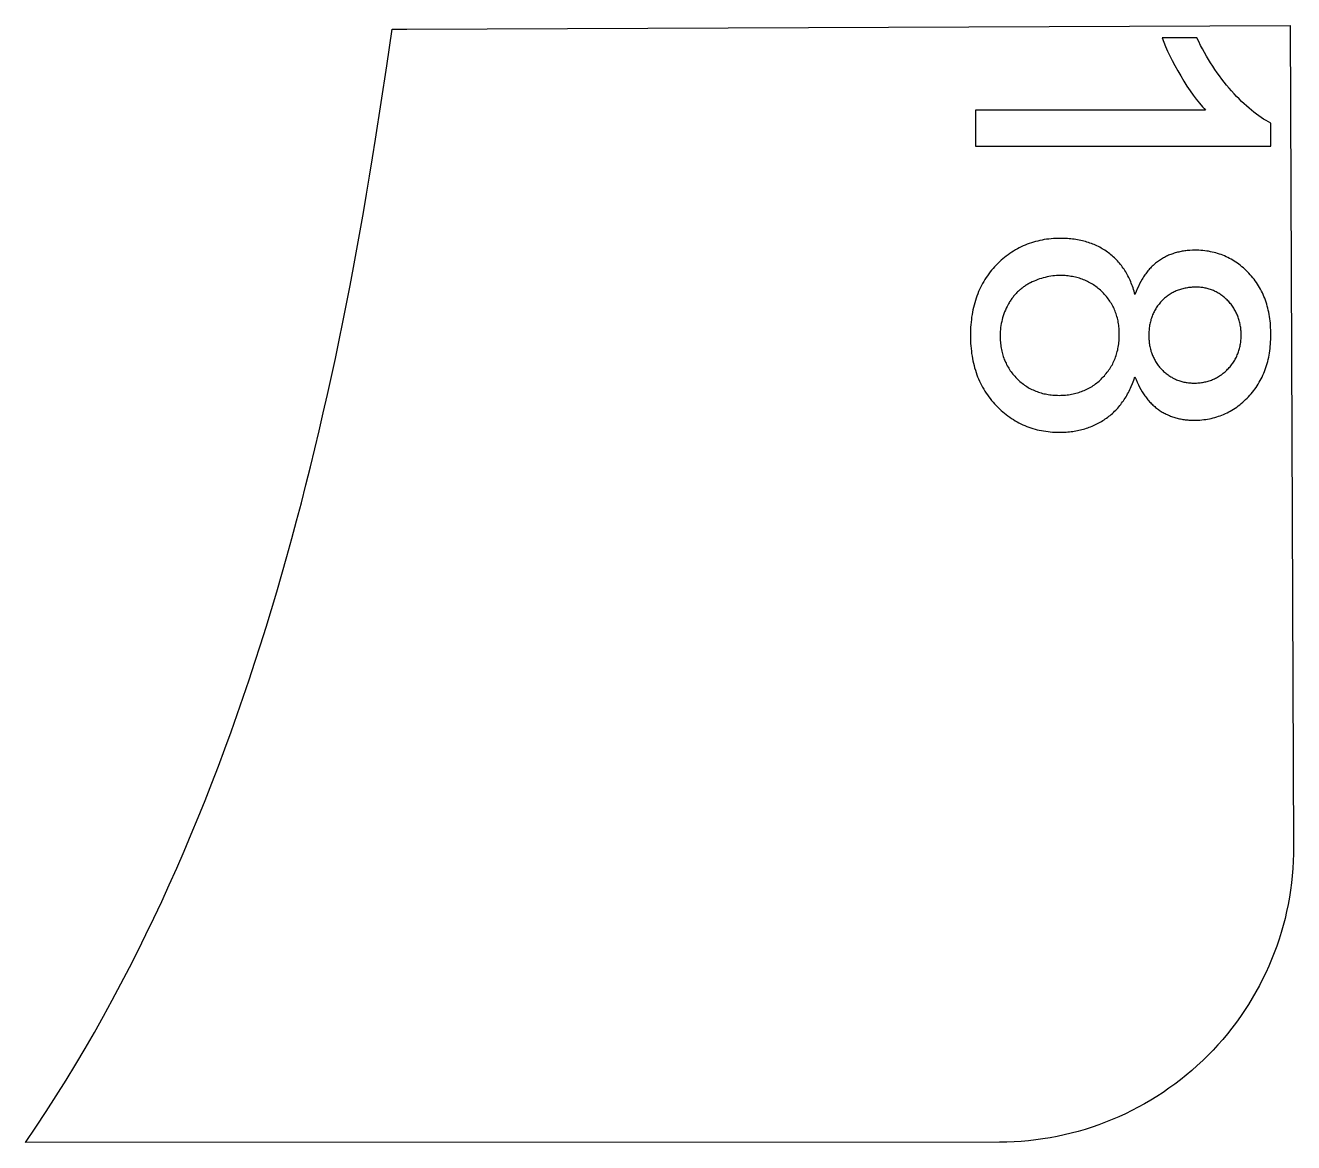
# Model space of a CAD drawing. Extents: x -16189 to 5251, y 3521 to 4024.
# Drawn here: x -1812.7 to -1597.3, y 3834 to 4023.8 of the extents above; entities that cross this region are included whole.
import ezdxf

# ---------------------------------------------------------------- set-up
doc = ezdxf.new("R2010")
doc.units = 0
doc.layers.add('LAYER_03', color=7, linetype='CONTINUOUS')

msp = doc.modelspace()

# ---------------------------------------------------------------- linework, layer by layer
at = {"layer": 'LAYER_03'}
for p, q in [((-1640.49, 3980.69), (-1640.8, 3980.58)), ((-1640.17, 3980.79), (-1640.49, 3980.69)), ((-1639.86, 3980.89), (-1640.17, 3980.79)), ((-1639.54, 3980.97), (-1639.86, 3980.89)), ((-1639.22, 3981.04), (-1639.54, 3980.97)), ((-1638.9, 3981.11), (-1639.22, 3981.04)), ((-1638.58, 3981.16), (-1638.9, 3981.11)), ((-1638.26, 3981.2), (-1638.58, 3981.16)), ((-1637.94, 3981.24), (-1638.26, 3981.2)), ((-1637.61, 3981.26), (-1637.94, 3981.24)), ((-1637.28, 3981.28), (-1637.61, 3981.26)), ((-1636.96, 3981.28), (-1637.28, 3981.28)), ((-1636.69, 3981.28), (-1636.96, 3981.28)), ((-1636.43, 3981.27), (-1636.69, 3981.28)), ((-1636.16, 3981.26), (-1636.43, 3981.27)), ((-1635.91, 3981.24), (-1636.16, 3981.26)), ((-1635.65, 3981.21), (-1635.91, 3981.24)), ((-1635.4, 3981.18), (-1635.65, 3981.21)), ((-1635.15, 3981.14), (-1635.4, 3981.18)), ((-1634.9, 3981.1), (-1635.15, 3981.14)), ((-1634.65, 3981.06), (-1634.9, 3981.1)), ((-1634.41, 3981), (-1634.65, 3981.06)), ((-1634.17, 3980.94), (-1634.41, 3981)), ((-1633.94, 3980.88), (-1634.17, 3980.94)), ((-1633.7, 3980.81), (-1633.94, 3980.88)), ((-1633.47, 3980.74), (-1633.7, 3980.81)), ((-1633.25, 3980.66), (-1633.47, 3980.74)), ((-1633.02, 3980.57), (-1633.25, 3980.66)), ((-1644.21, 3978.49), (-1644.33, 3978.37)), ((-1644.09, 3978.6), (-1644.21, 3978.49)), ((-1643.97, 3978.72), (-1644.09, 3978.6)), ((-1643.85, 3978.83), (-1643.97, 3978.72)), ((-1643.72, 3978.93), (-1643.85, 3978.83)), ((-1643.59, 3979.04), (-1643.72, 3978.93)), ((-1643.46, 3979.14), (-1643.59, 3979.04)), ((-1643.33, 3979.24), (-1643.46, 3979.14)), ((-1643.19, 3979.34), (-1643.33, 3979.24)), ((-1643.06, 3979.43), (-1643.19, 3979.34)), ((-1642.92, 3979.53), (-1643.06, 3979.43)), ((-1642.78, 3979.62), (-1642.92, 3979.53)), ((-1642.63, 3979.71), (-1642.78, 3979.62)), ((-1642.49, 3979.79), (-1642.63, 3979.71)), ((-1642.34, 3979.88), (-1642.49, 3979.79)), ((-1642.19, 3979.96), (-1642.34, 3979.88)), ((-1642.04, 3980.04), (-1642.19, 3979.96)), ((-1641.73, 3980.19), (-1642.04, 3980.04)), ((-1641.42, 3980.33), (-1641.73, 3980.19)), ((-1641.11, 3980.46), (-1641.42, 3980.33)), ((-1640.8, 3980.58), (-1641.11, 3980.46)), ((-1632.8, 3980.48), (-1633.02, 3980.57)), ((-1632.58, 3980.38), (-1632.8, 3980.48)), ((-1632.36, 3980.28), (-1632.58, 3980.38)), ((-1632.15, 3980.17), (-1632.36, 3980.28)), ((-1631.94, 3980.06), (-1632.15, 3980.17)), ((-1631.73, 3979.94), (-1631.94, 3980.06)), ((-1631.52, 3979.81), (-1631.73, 3979.94)), ((-1631.32, 3979.68), (-1631.52, 3979.81)), ((-1631.12, 3979.54), (-1631.32, 3979.68)), ((-1630.92, 3979.4), (-1631.12, 3979.54)), ((-1630.73, 3979.25), (-1630.92, 3979.4)), ((-1630.54, 3979.1), (-1630.73, 3979.25)), ((-1630.35, 3978.94), (-1630.54, 3979.1)), ((-1630.16, 3978.78), (-1630.35, 3978.94)), ((-1629.98, 3978.61), (-1630.16, 3978.78)), ((-1629.8, 3978.43), (-1629.98, 3978.61)), ((-1617.64, 3978.5), (-1617.81, 3978.41)), ((-1617.46, 3978.58), (-1617.64, 3978.5)), ((-1617.28, 3978.66), (-1617.46, 3978.58)), ((-1617.1, 3978.73), (-1617.28, 3978.66)), ((-1616.92, 3978.8), (-1617.1, 3978.73)), ((-1616.74, 3978.87), (-1616.92, 3978.8)), ((-1616.55, 3978.93), (-1616.74, 3978.87)), ((-1616.36, 3978.98), (-1616.55, 3978.93)), ((-1616.17, 3979.03), (-1616.36, 3978.98)), ((-1615.97, 3979.08), (-1616.17, 3979.03)), ((-1615.77, 3979.12), (-1615.97, 3979.08)), ((-1615.57, 3979.16), (-1615.77, 3979.12)), ((-1615.37, 3979.19), (-1615.57, 3979.16)), ((-1615.17, 3979.22), (-1615.37, 3979.19)), ((-1614.96, 3979.25), (-1615.17, 3979.22)), ((-1614.75, 3979.27), (-1614.96, 3979.25)), ((-1614.54, 3979.28), (-1614.75, 3979.27)), ((-1614.32, 3979.3), (-1614.54, 3979.28)), ((-1614.1, 3979.3), (-1614.32, 3979.3)), ((-1613.88, 3979.3), (-1614.1, 3979.3)), ((-1613.69, 3979.3), (-1613.88, 3979.3)), ((-1613.49, 3979.29), (-1613.69, 3979.3)), ((-1613.3, 3979.28), (-1613.49, 3979.29)), ((-1613.11, 3979.27), (-1613.3, 3979.28)), ((-1612.92, 3979.25), (-1613.11, 3979.27)), ((-1612.74, 3979.22), (-1612.92, 3979.25)), ((-1612.55, 3979.19), (-1612.74, 3979.22)), ((-1612.37, 3979.16), (-1612.55, 3979.19)), ((-1612.19, 3979.12), (-1612.37, 3979.16)), ((-1612.01, 3979.08), (-1612.19, 3979.12)), ((-1611.83, 3979.03), (-1612.01, 3979.08)), ((-1611.66, 3978.98), (-1611.83, 3979.03)), ((-1611.48, 3978.92), (-1611.66, 3978.98)), ((-1611.31, 3978.86), (-1611.48, 3978.92)), ((-1611.14, 3978.79), (-1611.31, 3978.86)), ((-1610.97, 3978.72), (-1611.14, 3978.79)), ((-1610.8, 3978.65), (-1610.97, 3978.72)), ((-1610.64, 3978.57), (-1610.8, 3978.65)), ((-1610.47, 3978.49), (-1610.64, 3978.57)), ((-1610.31, 3978.4), (-1610.47, 3978.49)), ((-1645.84, 3976.34), (-1646, 3976.03)), ((-1645.75, 3976.49), (-1645.84, 3976.34)), ((-1645.66, 3976.64), (-1645.75, 3976.49)), ((-1645.57, 3976.79), (-1645.66, 3976.64)), ((-1645.48, 3976.93), (-1645.57, 3976.79)), ((-1645.39, 3977.08), (-1645.48, 3976.93)), ((-1645.29, 3977.22), (-1645.39, 3977.08)), ((-1645.19, 3977.35), (-1645.29, 3977.22)), ((-1645.09, 3977.49), (-1645.19, 3977.35)), ((-1644.99, 3977.62), (-1645.09, 3977.49)), ((-1644.89, 3977.75), (-1644.99, 3977.62)), ((-1644.78, 3977.88), (-1644.89, 3977.75)), ((-1644.67, 3978.01), (-1644.78, 3977.88)), ((-1644.56, 3978.13), (-1644.67, 3978.01)), ((-1644.45, 3978.25), (-1644.56, 3978.13)), ((-1644.33, 3978.37), (-1644.45, 3978.25)), ((-1629.62, 3978.26), (-1629.8, 3978.43)), ((-1629.45, 3978.07), (-1629.62, 3978.26)), ((-1629.29, 3977.89), (-1629.45, 3978.07)), ((-1629.13, 3977.7), (-1629.29, 3977.89)), ((-1628.97, 3977.51), (-1629.13, 3977.7)), ((-1628.83, 3977.32), (-1628.97, 3977.51)), ((-1628.68, 3977.12), (-1628.83, 3977.32)), ((-1628.55, 3976.92), (-1628.68, 3977.12)), ((-1628.42, 3976.72), (-1628.55, 3976.92)), ((-1628.29, 3976.51), (-1628.42, 3976.72)), ((-1628.17, 3976.3), (-1628.29, 3976.51)), ((-1620.2, 3976.43), (-1620.32, 3976.27)), ((-1620.08, 3976.58), (-1620.2, 3976.43)), ((-1619.95, 3976.73), (-1620.08, 3976.58)), ((-1619.82, 3976.88), (-1619.95, 3976.73)), ((-1619.68, 3977.02), (-1619.82, 3976.88)), ((-1619.54, 3977.16), (-1619.68, 3977.02)), ((-1619.39, 3977.3), (-1619.54, 3977.16)), ((-1619.24, 3977.43), (-1619.39, 3977.3)), ((-1619.09, 3977.56), (-1619.24, 3977.43)), ((-1618.94, 3977.68), (-1619.09, 3977.56)), ((-1618.79, 3977.8), (-1618.94, 3977.68)), ((-1618.63, 3977.91), (-1618.79, 3977.8)), ((-1618.47, 3978.02), (-1618.63, 3977.91)), ((-1618.31, 3978.12), (-1618.47, 3978.02)), ((-1618.14, 3978.22), (-1618.31, 3978.12)), ((-1617.98, 3978.32), (-1618.14, 3978.22)), ((-1617.81, 3978.41), (-1617.98, 3978.32)), ((-1610.15, 3978.31), (-1610.31, 3978.4)), ((-1609.99, 3978.21), (-1610.15, 3978.31)), ((-1609.83, 3978.11), (-1609.99, 3978.21)), ((-1609.68, 3978), (-1609.83, 3978.11)), ((-1609.52, 3977.89), (-1609.68, 3978)), ((-1609.37, 3977.77), (-1609.52, 3977.89)), ((-1609.22, 3977.65), (-1609.37, 3977.77)), ((-1609.07, 3977.53), (-1609.22, 3977.65)), ((-1608.93, 3977.4), (-1609.07, 3977.53)), ((-1608.78, 3977.27), (-1608.93, 3977.4)), ((-1608.64, 3977.13), (-1608.78, 3977.27)), ((-1608.5, 3976.99), (-1608.64, 3977.13)), ((-1608.36, 3976.84), (-1608.5, 3976.99)), ((-1608.23, 3976.69), (-1608.36, 3976.84)), ((-1608.1, 3976.54), (-1608.23, 3976.69)), ((-1607.97, 3976.39), (-1608.1, 3976.54)), ((-1607.85, 3976.23), (-1607.97, 3976.39)), ((-1646.66, 3974.45), (-1646.76, 3974.12)), ((-1646.55, 3974.77), (-1646.66, 3974.45)), ((-1646.42, 3975.09), (-1646.55, 3974.77)), ((-1646.29, 3975.41), (-1646.42, 3975.09)), ((-1646.15, 3975.72), (-1646.29, 3975.41)), ((-1646, 3976.03), (-1646.15, 3975.72)), ((-1628.05, 3976.09), (-1628.17, 3976.3)), ((-1627.95, 3975.88), (-1628.05, 3976.09)), ((-1627.84, 3975.66), (-1627.95, 3975.88)), ((-1627.74, 3975.44), (-1627.84, 3975.66)), ((-1627.65, 3975.22), (-1627.74, 3975.44)), ((-1627.57, 3974.99), (-1627.65, 3975.22)), ((-1627.48, 3974.76), (-1627.57, 3974.99)), ((-1627.41, 3974.53), (-1627.48, 3974.76)), ((-1627.34, 3974.3), (-1627.41, 3974.53)), ((-1627.27, 3974.06), (-1627.34, 3974.3)), ((-1621.43, 3974.21), (-1621.5, 3974.02)), ((-1621.36, 3974.4), (-1621.43, 3974.21)), ((-1621.29, 3974.58), (-1621.36, 3974.4)), ((-1621.21, 3974.76), (-1621.29, 3974.58)), ((-1621.13, 3974.94), (-1621.21, 3974.76)), ((-1621.05, 3975.12), (-1621.13, 3974.94)), ((-1620.96, 3975.29), (-1621.05, 3975.12)), ((-1620.86, 3975.46), (-1620.96, 3975.29)), ((-1620.76, 3975.63), (-1620.86, 3975.46)), ((-1620.66, 3975.79), (-1620.76, 3975.63)), ((-1620.55, 3975.96), (-1620.66, 3975.79)), ((-1620.44, 3976.12), (-1620.55, 3975.96)), ((-1620.32, 3976.27), (-1620.44, 3976.12)), ((-1607.73, 3976.08), (-1607.85, 3976.23)), ((-1607.62, 3975.92), (-1607.73, 3976.08)), ((-1607.51, 3975.75), (-1607.62, 3975.92)), ((-1607.41, 3975.59), (-1607.51, 3975.75)), ((-1607.31, 3975.42), (-1607.41, 3975.59)), ((-1607.22, 3975.25), (-1607.31, 3975.42)), ((-1607.13, 3975.08), (-1607.22, 3975.25)), ((-1607.04, 3974.91), (-1607.13, 3975.08)), ((-1606.96, 3974.73), (-1607.04, 3974.91)), ((-1606.88, 3974.55), (-1606.96, 3974.73)), ((-1606.81, 3974.37), (-1606.88, 3974.55)), ((-1606.74, 3974.19), (-1606.81, 3974.37)), ((-1606.68, 3974), (-1606.74, 3974.19)), ((-1647.13, 3972.1), (-1647.16, 3971.76)), ((-1647.1, 3972.45), (-1647.13, 3972.1)), ((-1647.05, 3972.79), (-1647.1, 3972.45)), ((-1646.99, 3973.12), (-1647.05, 3972.79)), ((-1646.92, 3973.46), (-1646.99, 3973.12)), ((-1646.85, 3973.79), (-1646.92, 3973.46)), ((-1646.76, 3974.12), (-1646.85, 3973.79)), ((-1627.22, 3973.82), (-1627.27, 3974.06)), ((-1627.16, 3973.58), (-1627.22, 3973.82)), ((-1627.12, 3973.33), (-1627.16, 3973.58)), ((-1627.07, 3973.08), (-1627.12, 3973.33)), ((-1627.04, 3972.83), (-1627.07, 3973.08)), ((-1627.01, 3972.58), (-1627.04, 3972.83)), ((-1626.98, 3972.32), (-1627.01, 3972.58)), ((-1626.96, 3972.06), (-1626.98, 3972.32)), ((-1626.95, 3971.8), (-1626.96, 3972.06)), ((-1621.87, 3972.2), (-1621.89, 3971.98)), ((-1621.85, 3972.41), (-1621.87, 3972.2)), ((-1621.82, 3972.62), (-1621.85, 3972.41)), ((-1621.79, 3972.83), (-1621.82, 3972.62)), ((-1621.75, 3973.03), (-1621.79, 3972.83)), ((-1621.71, 3973.24), (-1621.75, 3973.03)), ((-1621.66, 3973.44), (-1621.71, 3973.24)), ((-1621.61, 3973.63), (-1621.66, 3973.44)), ((-1621.56, 3973.83), (-1621.61, 3973.63)), ((-1621.5, 3974.02), (-1621.56, 3973.83)), ((-1606.62, 3973.81), (-1606.68, 3974)), ((-1606.56, 3973.62), (-1606.62, 3973.81)), ((-1606.51, 3973.43), (-1606.56, 3973.62)), ((-1606.47, 3973.24), (-1606.51, 3973.43)), ((-1606.43, 3973.04), (-1606.47, 3973.24)), ((-1606.39, 3972.84), (-1606.43, 3973.04)), ((-1606.36, 3972.64), (-1606.39, 3972.84)), ((-1606.33, 3972.43), (-1606.36, 3972.64)), ((-1606.3, 3972.23), (-1606.33, 3972.43)), ((-1606.28, 3972.02), (-1606.3, 3972.23)), ((-1606.27, 3971.81), (-1606.28, 3972.02)), ((-1647.16, 3971.76), (-1647.18, 3971.41)), ((-1647.18, 3971.41), (-1647.18, 3971.06)), ((-1647.18, 3971.06), (-1647.18, 3970.78)), ((-1647.18, 3970.78), (-1647.17, 3970.51)), ((-1647.17, 3970.51), (-1647.16, 3970.25)), ((-1647.16, 3970.25), (-1647.14, 3969.98)), ((-1647.14, 3969.98), (-1647.11, 3969.72)), ((-1627.04, 3969.65), (-1627.01, 3969.91)), ((-1627.01, 3969.91), (-1626.98, 3970.18)), ((-1626.98, 3970.18), (-1626.96, 3970.44)), ((-1626.96, 3970.44), (-1626.95, 3970.71)), ((-1626.94, 3971.53), (-1626.95, 3971.8)), ((-1626.95, 3970.71), (-1626.94, 3970.98)), ((-1626.94, 3971.26), (-1626.94, 3971.53)), ((-1626.94, 3970.98), (-1626.94, 3971.26)), ((-1621.92, 3971.32), (-1621.93, 3971.09)), ((-1621.93, 3971.09), (-1621.92, 3970.87)), ((-1621.91, 3971.76), (-1621.92, 3971.54)), ((-1621.92, 3971.54), (-1621.92, 3971.32)), ((-1621.92, 3970.87), (-1621.92, 3970.65)), ((-1621.92, 3970.65), (-1621.91, 3970.44)), ((-1621.89, 3971.98), (-1621.91, 3971.76)), ((-1621.91, 3970.44), (-1621.89, 3970.22)), ((-1621.89, 3970.22), (-1621.87, 3970.01)), ((-1621.87, 3970.01), (-1621.85, 3969.81)), ((-1606.36, 3969.69), (-1606.33, 3969.89)), ((-1606.33, 3969.89), (-1606.3, 3970.1)), ((-1606.3, 3970.1), (-1606.28, 3970.31)), ((-1606.28, 3970.31), (-1606.27, 3970.52)), ((-1606.26, 3971.59), (-1606.27, 3971.81)), ((-1606.27, 3970.52), (-1606.26, 3970.73)), ((-1606.25, 3971.38), (-1606.26, 3971.59)), ((-1606.26, 3970.73), (-1606.25, 3970.94)), ((-1606.25, 3971.16), (-1606.25, 3971.38)), ((-1606.25, 3970.94), (-1606.25, 3971.16)), ((-1647.11, 3969.72), (-1647.08, 3969.46)), ((-1647.08, 3969.46), (-1647.05, 3969.21)), ((-1647.05, 3969.21), (-1647.01, 3968.95)), ((-1647.01, 3968.95), (-1646.96, 3968.7)), ((-1646.96, 3968.7), (-1646.91, 3968.46)), ((-1646.91, 3968.46), (-1646.85, 3968.21)), ((-1646.85, 3968.21), (-1646.78, 3967.97)), ((-1646.78, 3967.97), (-1646.72, 3967.74)), ((-1646.72, 3967.74), (-1646.64, 3967.5)), ((-1627.49, 3967.67), (-1627.41, 3967.91)), ((-1627.41, 3967.91), (-1627.34, 3968.15)), ((-1627.34, 3968.15), (-1627.28, 3968.39)), ((-1627.28, 3968.39), (-1627.22, 3968.64)), ((-1627.22, 3968.64), (-1627.17, 3968.89)), ((-1627.17, 3968.89), (-1627.12, 3969.14)), ((-1627.12, 3969.14), (-1627.08, 3969.39)), ((-1627.08, 3969.39), (-1627.04, 3969.65)), ((-1621.85, 3969.81), (-1621.82, 3969.6)), ((-1621.82, 3969.6), (-1621.79, 3969.4)), ((-1621.79, 3969.4), (-1621.75, 3969.2)), ((-1621.75, 3969.2), (-1621.71, 3969)), ((-1621.71, 3969), (-1621.66, 3968.8)), ((-1621.66, 3968.8), (-1621.61, 3968.61)), ((-1621.61, 3968.61), (-1621.56, 3968.42)), ((-1621.56, 3968.42), (-1621.5, 3968.23)), ((-1621.5, 3968.23), (-1621.44, 3968.05)), ((-1621.44, 3968.05), (-1621.37, 3967.86)), ((-1621.37, 3967.86), (-1621.3, 3967.68)), ((-1606.98, 3967.61), (-1606.9, 3967.79)), ((-1606.9, 3967.79), (-1606.82, 3967.97)), ((-1606.82, 3967.97), (-1606.75, 3968.15)), ((-1606.75, 3968.15), (-1606.69, 3968.33)), ((-1606.69, 3968.33), (-1606.63, 3968.52)), ((-1606.63, 3968.52), (-1606.57, 3968.71)), ((-1606.57, 3968.71), (-1606.52, 3968.9)), ((-1606.52, 3968.9), (-1606.47, 3969.1)), ((-1606.47, 3969.1), (-1606.43, 3969.29)), ((-1606.43, 3969.29), (-1606.39, 3969.49)), ((-1606.39, 3969.49), (-1606.36, 3969.69)), ((-1646.64, 3967.5), (-1646.56, 3967.27)), ((-1646.56, 3967.27), (-1646.47, 3967.04)), ((-1646.47, 3967.04), (-1646.38, 3966.82)), ((-1646.38, 3966.82), (-1646.29, 3966.59)), ((-1646.29, 3966.59), (-1646.18, 3966.38)), ((-1646.18, 3966.38), (-1646.08, 3966.16)), ((-1646.08, 3966.16), (-1645.96, 3965.95)), ((-1645.96, 3965.95), (-1645.84, 3965.74)), ((-1645.84, 3965.74), (-1645.72, 3965.53)), ((-1628.57, 3965.45), (-1628.43, 3965.66)), ((-1628.43, 3965.66), (-1628.31, 3965.87)), ((-1628.31, 3965.87), (-1628.18, 3966.08)), ((-1628.18, 3966.08), (-1628.07, 3966.3)), ((-1628.07, 3966.3), (-1627.96, 3966.52)), ((-1627.96, 3966.52), (-1627.85, 3966.74)), ((-1627.85, 3966.74), (-1627.75, 3966.97)), ((-1627.75, 3966.97), (-1627.66, 3967.2)), ((-1627.66, 3967.2), (-1627.57, 3967.43)), ((-1627.57, 3967.43), (-1627.49, 3967.67)), ((-1621.3, 3967.68), (-1621.22, 3967.51)), ((-1621.22, 3967.51), (-1621.14, 3967.33)), ((-1621.14, 3967.33), (-1621.05, 3967.16)), ((-1621.05, 3967.16), (-1620.96, 3966.99)), ((-1620.96, 3966.99), (-1620.87, 3966.82)), ((-1620.87, 3966.82), (-1620.77, 3966.65)), ((-1620.77, 3966.65), (-1620.67, 3966.49)), ((-1620.67, 3966.49), (-1620.56, 3966.33)), ((-1620.56, 3966.33), (-1620.45, 3966.17)), ((-1620.45, 3966.17), (-1620.34, 3966.02)), ((-1620.34, 3966.02), (-1620.22, 3965.87)), ((-1620.22, 3965.87), (-1620.09, 3965.72)), ((-1620.09, 3965.72), (-1619.96, 3965.57)), ((-1619.96, 3965.57), (-1619.83, 3965.42)), ((-1608.41, 3965.49), (-1608.27, 3965.64)), ((-1608.27, 3965.64), (-1608.14, 3965.79)), ((-1608.14, 3965.79), (-1608.01, 3965.95)), ((-1608.01, 3965.95), (-1607.89, 3966.1)), ((-1607.89, 3966.1), (-1607.77, 3966.26)), ((-1607.77, 3966.26), (-1607.65, 3966.42)), ((-1607.65, 3966.42), (-1607.54, 3966.59)), ((-1607.54, 3966.59), (-1607.44, 3966.75)), ((-1607.44, 3966.75), (-1607.34, 3966.92)), ((-1607.34, 3966.92), (-1607.24, 3967.09)), ((-1607.24, 3967.09), (-1607.15, 3967.26)), ((-1607.15, 3967.26), (-1607.06, 3967.43)), ((-1607.06, 3967.43), (-1606.98, 3967.61)), ((-1645.72, 3965.53), (-1645.59, 3965.32)), ((-1645.59, 3965.32), (-1645.46, 3965.12)), ((-1645.46, 3965.12), (-1645.31, 3964.92)), ((-1645.31, 3964.92), (-1645.17, 3964.73)), ((-1645.17, 3964.73), (-1645.02, 3964.54)), ((-1645.02, 3964.54), (-1644.86, 3964.35)), ((-1644.86, 3964.35), (-1644.7, 3964.16)), ((-1644.7, 3964.16), (-1644.53, 3963.98)), ((-1644.53, 3963.98), (-1644.35, 3963.8)), ((-1644.35, 3963.8), (-1644.17, 3963.62)), ((-1644.17, 3963.62), (-1643.99, 3963.45)), ((-1643.99, 3963.45), (-1643.81, 3963.28)), ((-1630.39, 3963.35), (-1630.2, 3963.52)), ((-1630.2, 3963.52), (-1630.02, 3963.7)), ((-1630.02, 3963.7), (-1629.83, 3963.88)), ((-1629.83, 3963.88), (-1629.66, 3964.07)), ((-1629.66, 3964.07), (-1629.48, 3964.26)), ((-1629.48, 3964.26), (-1629.32, 3964.45)), ((-1629.32, 3964.45), (-1629.15, 3964.64)), ((-1629.15, 3964.64), (-1629, 3964.84)), ((-1629, 3964.84), (-1628.85, 3965.04)), ((-1628.85, 3965.04), (-1628.7, 3965.24)), ((-1628.7, 3965.24), (-1628.57, 3965.45)), ((-1619.83, 3965.42), (-1619.69, 3965.28)), ((-1619.69, 3965.28), (-1619.55, 3965.14)), ((-1619.55, 3965.14), (-1619.41, 3965)), ((-1619.41, 3965), (-1619.27, 3964.87)), ((-1619.27, 3964.87), (-1619.12, 3964.75)), ((-1619.12, 3964.75), (-1618.97, 3964.63)), ((-1618.97, 3964.63), (-1618.82, 3964.51)), ((-1618.82, 3964.51), (-1618.67, 3964.4)), ((-1618.67, 3964.4), (-1618.51, 3964.29)), ((-1618.51, 3964.29), (-1618.36, 3964.18)), ((-1618.36, 3964.18), (-1618.2, 3964.08)), ((-1618.2, 3964.08), (-1618.04, 3963.99)), ((-1618.04, 3963.99), (-1617.88, 3963.9)), ((-1617.88, 3963.9), (-1617.71, 3963.81)), ((-1617.71, 3963.81), (-1617.55, 3963.73)), ((-1617.55, 3963.73), (-1617.38, 3963.65)), ((-1617.38, 3963.65), (-1617.21, 3963.58)), ((-1617.21, 3963.58), (-1617.04, 3963.51)), ((-1617.04, 3963.51), (-1616.86, 3963.45)), ((-1616.86, 3963.45), (-1616.69, 3963.39)), ((-1616.69, 3963.39), (-1616.51, 3963.33)), ((-1611.84, 3963.34), (-1611.66, 3963.4)), ((-1611.66, 3963.4), (-1611.48, 3963.46)), ((-1611.48, 3963.46), (-1611.3, 3963.53)), ((-1611.3, 3963.53), (-1611.12, 3963.6)), ((-1611.12, 3963.6), (-1610.94, 3963.67)), ((-1610.94, 3963.67), (-1610.77, 3963.75)), ((-1610.77, 3963.75), (-1610.6, 3963.84)), ((-1610.6, 3963.84), (-1610.43, 3963.92)), ((-1610.43, 3963.92), (-1610.26, 3964.02)), ((-1610.26, 3964.02), (-1610.09, 3964.12)), ((-1610.09, 3964.12), (-1609.93, 3964.22)), ((-1609.93, 3964.22), (-1609.77, 3964.33)), ((-1609.77, 3964.33), (-1609.61, 3964.44)), ((-1609.61, 3964.44), (-1609.45, 3964.55)), ((-1609.45, 3964.55), (-1609.29, 3964.67)), ((-1609.29, 3964.67), (-1609.14, 3964.8)), ((-1609.14, 3964.8), (-1608.99, 3964.93)), ((-1608.99, 3964.93), (-1608.84, 3965.06)), ((-1608.84, 3965.06), (-1608.69, 3965.2)), ((-1608.69, 3965.2), (-1608.55, 3965.35)), ((-1608.55, 3965.35), (-1608.41, 3965.49)), ((-1643.81, 3963.28), (-1643.62, 3963.13)), ((-1643.62, 3963.13), (-1643.43, 3962.97)), ((-1643.43, 3962.97), (-1643.24, 3962.82)), ((-1643.24, 3962.82), (-1643.04, 3962.68)), ((-1643.04, 3962.68), (-1642.84, 3962.54)), ((-1642.84, 3962.54), (-1642.64, 3962.41)), ((-1642.64, 3962.41), (-1642.44, 3962.29)), ((-1642.44, 3962.29), (-1642.23, 3962.17)), ((-1642.23, 3962.17), (-1642.02, 3962.05)), ((-1642.02, 3962.05), (-1641.8, 3961.94)), ((-1641.8, 3961.94), (-1641.58, 3961.84)), ((-1641.58, 3961.84), (-1641.36, 3961.74)), ((-1641.36, 3961.74), (-1641.14, 3961.65)), ((-1641.14, 3961.65), (-1640.91, 3961.56)), ((-1640.91, 3961.56), (-1640.69, 3961.48)), ((-1640.69, 3961.48), (-1640.45, 3961.41)), ((-1640.45, 3961.41), (-1640.22, 3961.34)), ((-1640.22, 3961.34), (-1639.98, 3961.27)), ((-1639.98, 3961.27), (-1639.74, 3961.21)), ((-1634.54, 3961.22), (-1634.3, 3961.28)), ((-1634.3, 3961.28), (-1634.05, 3961.35)), ((-1634.05, 3961.35), (-1633.81, 3961.42)), ((-1633.81, 3961.42), (-1633.58, 3961.5)), ((-1633.58, 3961.5), (-1633.34, 3961.58)), ((-1633.34, 3961.58), (-1633.11, 3961.67)), ((-1633.11, 3961.67), (-1632.89, 3961.77)), ((-1632.89, 3961.77), (-1632.66, 3961.87)), ((-1632.66, 3961.87), (-1632.44, 3961.97)), ((-1632.44, 3961.97), (-1632.22, 3962.08)), ((-1632.22, 3962.08), (-1632.01, 3962.2)), ((-1632.01, 3962.2), (-1631.79, 3962.33)), ((-1631.79, 3962.33), (-1631.58, 3962.46)), ((-1631.58, 3962.46), (-1631.38, 3962.59)), ((-1631.38, 3962.59), (-1631.17, 3962.73)), ((-1631.17, 3962.73), (-1630.97, 3962.88)), ((-1630.97, 3962.88), (-1630.78, 3963.03)), ((-1630.78, 3963.03), (-1630.58, 3963.19)), ((-1630.58, 3963.19), (-1630.39, 3963.35)), ((-1616.51, 3963.33), (-1616.33, 3963.28)), ((-1616.33, 3963.28), (-1616.15, 3963.23)), ((-1616.15, 3963.23), (-1615.97, 3963.19)), ((-1615.97, 3963.19), (-1615.78, 3963.15)), ((-1615.78, 3963.15), (-1615.59, 3963.12)), ((-1615.59, 3963.12), (-1615.4, 3963.09)), ((-1615.4, 3963.09), (-1615.21, 3963.07)), ((-1615.21, 3963.07), (-1615.02, 3963.05)), ((-1615.02, 3963.05), (-1614.82, 3963.03)), ((-1614.82, 3963.03), (-1614.62, 3963.02)), ((-1614.62, 3963.02), (-1614.42, 3963.01)), ((-1614.42, 3963.01), (-1614.22, 3963.01)), ((-1614.22, 3963.01), (-1614.01, 3963.01)), ((-1614.01, 3963.01), (-1613.81, 3963.02)), ((-1613.81, 3963.02), (-1613.6, 3963.03)), ((-1613.6, 3963.03), (-1613.4, 3963.05)), ((-1613.4, 3963.05), (-1613.2, 3963.07)), ((-1613.2, 3963.07), (-1613, 3963.09)), ((-1613, 3963.09), (-1612.8, 3963.12)), ((-1612.8, 3963.12), (-1612.6, 3963.16)), ((-1612.6, 3963.16), (-1612.41, 3963.2)), ((-1612.41, 3963.2), (-1612.22, 3963.24)), ((-1612.22, 3963.24), (-1612.03, 3963.29)), ((-1612.03, 3963.29), (-1611.84, 3963.34)), ((-1639.74, 3961.21), (-1639.49, 3961.16)), ((-1639.49, 3961.16), (-1639.25, 3961.11)), ((-1639.25, 3961.11), (-1639, 3961.07)), ((-1639, 3961.07), (-1638.74, 3961.03)), ((-1638.74, 3961.03), (-1638.49, 3961)), ((-1638.49, 3961), (-1638.23, 3960.98)), ((-1638.23, 3960.98), (-1637.97, 3960.96)), ((-1637.97, 3960.96), (-1637.7, 3960.94)), ((-1637.7, 3960.94), (-1637.43, 3960.94)), ((-1637.43, 3960.94), (-1637.16, 3960.93)), ((-1637.16, 3960.93), (-1636.89, 3960.94)), ((-1636.89, 3960.94), (-1636.61, 3960.94)), ((-1636.61, 3960.94), (-1636.34, 3960.96)), ((-1636.34, 3960.96), (-1636.08, 3960.98)), ((-1636.08, 3960.98), (-1635.81, 3961.01)), ((-1635.81, 3961.01), (-1635.55, 3961.04)), ((-1635.55, 3961.04), (-1635.3, 3961.07)), ((-1635.3, 3961.07), (-1635.04, 3961.12)), ((-1635.04, 3961.12), (-1634.79, 3961.17)), ((-1634.79, 3961.17), (-1634.54, 3961.22))]:
    msp.add_line(p, q, dxfattribs=at)
msp.add_lwpolyline([(-1647.31, 3834.09), (-1812.74, 3834.02), (-1810.95, 3836.65), (-1809.21, 3839.3), (-1807.5, 3841.96), (-1805.83, 3844.64), (-1804.19, 3847.33), (-1802.58, 3850.03), (-1801.01, 3852.75), (-1799.47, 3855.48), (-1797.97, 3858.23), (-1796.5, 3860.99), (-1795.05, 3863.76), (-1793.64, 3866.55), (-1792.26, 3869.34), (-1790.91, 3872.15), (-1789.58, 3874.98), (-1788.29, 3877.81), (-1787.02, 3880.65), (-1785.78, 3883.51), (-1784.56, 3886.38), (-1783.37, 3889.25), (-1782.21, 3892.14), (-1781.07, 3895.04), (-1779.95, 3897.95), (-1778.86, 3900.87), (-1777.8, 3903.79), (-1776.75, 3906.73), (-1775.73, 3909.68), (-1774.73, 3912.64), (-1773.75, 3915.6), (-1772.79, 3918.57), (-1771.86, 3921.56), (-1770.94, 3924.55), (-1770.05, 3927.55), (-1769.17, 3930.56), (-1768.32, 3933.57), (-1767.48, 3936.6), (-1766.66, 3939.63), (-1765.86, 3942.68), (-1765.08, 3945.72), (-1764.31, 3948.78), (-1763.57, 3951.84), (-1762.84, 3954.9), (-1762.13, 3957.97), (-1761.43, 3961.05), (-1760.75, 3964.13), (-1760.09, 3967.21), (-1759.44, 3970.3), (-1758.81, 3973.38), (-1758.19, 3976.47), (-1757.59, 3979.57), (-1757.01, 3982.67), (-1756.43, 3985.76), (-1755.87, 3988.87), (-1755.33, 3991.97), (-1754.79, 3995.08), (-1754.27, 3998.18), (-1753.76, 4001.29), (-1753.26, 4004.41), (-1752.29, 4010.64), (-1751.35, 4016.87), (-1750.45, 4023.11), (-1747.94, 4023.11), (-1597.94, 4023.76), (-1597.34, 3884.31, -0.415356)], format="xyb", close=True, dxfattribs=at)
for points in [[(-1612.28, 4009.37), (-1651.37, 4009.37), (-1651.37, 4003.23), (-1601.2, 4003.23), (-1601.2, 4007.18), (-1601.61, 4007.39), (-1602.02, 4007.62), (-1602.43, 4007.86), (-1602.84, 4008.13), (-1603.25, 4008.4), (-1603.66, 4008.7), (-1604.08, 4009.02), (-1604.49, 4009.35), (-1604.91, 4009.7), (-1605.33, 4010.07), (-1605.75, 4010.45), (-1606.18, 4010.85), (-1606.6, 4011.27), (-1607.03, 4011.71), (-1607.45, 4012.16), (-1607.88, 4012.64), (-1608.31, 4013.12), (-1608.73, 4013.62), (-1609.14, 4014.13), (-1609.54, 4014.64), (-1609.94, 4015.17), (-1610.32, 4015.71), (-1610.7, 4016.26), (-1611.07, 4016.81), (-1611.43, 4017.38), (-1611.79, 4017.96), (-1612.13, 4018.55), (-1612.47, 4019.14), (-1612.8, 4019.75), (-1613.13, 4020.37), (-1613.44, 4021), (-1613.75, 4021.64), (-1619.68, 4021.64), (-1619.4, 4020.91), (-1619.08, 4020.16), (-1618.74, 4019.39), (-1618.36, 4018.59), (-1617.94, 4017.77), (-1617.5, 4016.93), (-1617.02, 4016.06), (-1616.51, 4015.18), (-1615.98, 4014.3), (-1615.45, 4013.46), (-1614.92, 4012.67), (-1614.39, 4011.93), (-1613.87, 4011.22), (-1613.34, 4010.56), (-1612.81, 4009.94), (-1612.54, 4009.65)], [(-1624.28, 3978.08), (-1624.44, 3978.64), (-1624.52, 3978.91), (-1624.61, 3979.19), (-1624.7, 3979.45), (-1624.8, 3979.72), (-1624.9, 3979.97), (-1625.01, 3980.23), (-1625.11, 3980.48), (-1625.23, 3980.73), (-1625.35, 3980.97), (-1625.47, 3981.21), (-1625.59, 3981.44), (-1625.72, 3981.67), (-1625.86, 3981.9), (-1626, 3982.12), (-1626.14, 3982.34), (-1626.28, 3982.55), (-1626.43, 3982.76), (-1626.59, 3982.97), (-1626.75, 3983.17), (-1626.91, 3983.37), (-1627.08, 3983.56), (-1627.25, 3983.75), (-1627.42, 3983.93), (-1627.6, 3984.11), (-1627.78, 3984.29), (-1627.97, 3984.46), (-1628.16, 3984.63), (-1628.36, 3984.8), (-1628.56, 3984.96), (-1628.76, 3985.12), (-1628.97, 3985.27), (-1629.18, 3985.41), (-1629.39, 3985.56), (-1629.61, 3985.69), (-1629.83, 3985.83), (-1630.05, 3985.95), (-1630.27, 3986.08), (-1630.5, 3986.2), (-1630.74, 3986.31), (-1630.97, 3986.42), (-1631.21, 3986.52), (-1631.45, 3986.62), (-1631.69, 3986.72), (-1631.94, 3986.8), (-1632.19, 3986.89), (-1632.45, 3986.97), (-1632.7, 3987.04), (-1632.96, 3987.11), (-1633.22, 3987.18), (-1633.49, 3987.24), (-1633.76, 3987.29), (-1634.03, 3987.34), (-1634.31, 3987.39), (-1634.59, 3987.43), (-1634.87, 3987.47), (-1635.15, 3987.5), (-1635.44, 3987.53), (-1635.73, 3987.55), (-1636.32, 3987.58), (-1636.92, 3987.59), (-1637.33, 3987.58), (-1637.73, 3987.57), (-1638.13, 3987.55), (-1638.53, 3987.52), (-1638.92, 3987.48), (-1639.3, 3987.43), (-1639.68, 3987.37), (-1640.06, 3987.3), (-1640.43, 3987.23), (-1640.8, 3987.14), (-1641.17, 3987.05), (-1641.53, 3986.95), (-1641.88, 3986.84), (-1642.23, 3986.72), (-1642.58, 3986.59), (-1642.93, 3986.45), (-1643.27, 3986.31), (-1643.6, 3986.15), (-1643.93, 3985.99), (-1644.26, 3985.82), (-1644.58, 3985.63), (-1644.9, 3985.44), (-1645.21, 3985.24), (-1645.52, 3985.04), (-1645.83, 3984.82), (-1646.13, 3984.59), (-1646.43, 3984.36), (-1646.72, 3984.12), (-1647.01, 3983.86), (-1647.29, 3983.6), (-1647.57, 3983.33), (-1647.85, 3983.05), (-1648.12, 3982.77), (-1648.38, 3982.48), (-1648.63, 3982.18), (-1648.87, 3981.88), (-1649.11, 3981.57), (-1649.34, 3981.25), (-1649.55, 3980.93), (-1649.76, 3980.61), (-1649.96, 3980.28), (-1650.16, 3979.94), (-1650.34, 3979.6), (-1650.52, 3979.25), (-1650.68, 3978.9), (-1650.84, 3978.54), (-1650.99, 3978.17), (-1651.13, 3977.8), (-1651.26, 3977.43), (-1651.39, 3977.05), (-1651.5, 3976.66), (-1651.61, 3976.27), (-1651.71, 3975.87), (-1651.8, 3975.47), (-1651.88, 3975.06), (-1651.95, 3974.64), (-1652.02, 3974.22), (-1652.07, 3973.8), (-1652.12, 3973.37), (-1652.16, 3972.93), (-1652.19, 3972.49), (-1652.21, 3972.04), (-1652.22, 3971.58), (-1652.23, 3971.12), (-1652.22, 3970.66), (-1652.21, 3970.21), (-1652.19, 3969.76), (-1652.16, 3969.32), (-1652.12, 3968.88), (-1652.07, 3968.45), (-1652.02, 3968.03), (-1651.95, 3967.6), (-1651.88, 3967.19), (-1651.8, 3966.78), (-1651.71, 3966.38), (-1651.61, 3965.98), (-1651.51, 3965.59), (-1651.39, 3965.2), (-1651.27, 3964.82), (-1651.14, 3964.44), (-1651, 3964.07), (-1650.85, 3963.71), (-1650.69, 3963.35), (-1650.52, 3963), (-1650.35, 3962.65), (-1650.16, 3962.31), (-1649.97, 3961.97), (-1649.77, 3961.64), (-1649.56, 3961.32), (-1649.35, 3961), (-1649.12, 3960.68), (-1648.89, 3960.37), (-1648.64, 3960.07), (-1648.39, 3959.77), (-1648.13, 3959.48), (-1647.86, 3959.19), (-1647.59, 3958.92), (-1647.31, 3958.65), (-1647.03, 3958.38), (-1646.74, 3958.13), (-1646.45, 3957.89), (-1646.16, 3957.65), (-1645.86, 3957.43), (-1645.55, 3957.21), (-1645.25, 3957), (-1644.94, 3956.8), (-1644.62, 3956.61), (-1644.3, 3956.43), (-1643.98, 3956.26), (-1643.65, 3956.1), (-1643.32, 3955.94), (-1642.99, 3955.8), (-1642.65, 3955.66), (-1642.31, 3955.53), (-1641.96, 3955.41), (-1641.61, 3955.3), (-1641.26, 3955.2), (-1640.9, 3955.1), (-1640.54, 3955.02), (-1640.17, 3954.95), (-1639.8, 3954.88), (-1639.42, 3954.82), (-1639.05, 3954.77), (-1638.66, 3954.73), (-1638.28, 3954.7), (-1637.89, 3954.68), (-1637.49, 3954.67), (-1637.09, 3954.66), (-1636.52, 3954.67), (-1635.95, 3954.7), (-1635.68, 3954.72), (-1635.4, 3954.75), (-1635.13, 3954.78), (-1634.86, 3954.81), (-1634.59, 3954.85), (-1634.32, 3954.9), (-1634.06, 3954.95), (-1633.8, 3955), (-1633.54, 3955.06), (-1633.29, 3955.12), (-1633.03, 3955.19), (-1632.78, 3955.26), (-1632.53, 3955.34), (-1632.29, 3955.42), (-1632.05, 3955.51), (-1631.81, 3955.6), (-1631.57, 3955.7), (-1631.33, 3955.8), (-1631.1, 3955.9), (-1630.87, 3956.01), (-1630.64, 3956.13), (-1630.42, 3956.25), (-1630.19, 3956.37), (-1629.97, 3956.5), (-1629.76, 3956.64), (-1629.54, 3956.77), (-1629.33, 3956.92), (-1629.12, 3957.06), (-1628.91, 3957.22), (-1628.71, 3957.37), (-1628.51, 3957.53), (-1628.31, 3957.7), (-1628.12, 3957.87), (-1627.93, 3958.04), (-1627.74, 3958.22), (-1627.56, 3958.4), (-1627.38, 3958.59), (-1627.21, 3958.78), (-1627.04, 3958.98), (-1626.87, 3959.18), (-1626.71, 3959.38), (-1626.55, 3959.59), (-1626.39, 3959.8), (-1626.24, 3960.02), (-1626.09, 3960.24), (-1625.94, 3960.46), (-1625.8, 3960.69), (-1625.66, 3960.93), (-1625.53, 3961.17), (-1625.4, 3961.41), (-1625.27, 3961.65), (-1625.14, 3961.91), (-1625.02, 3962.16), (-1624.91, 3962.42), (-1624.68, 3962.95), (-1624.47, 3963.5), (-1624.28, 3964.07), (-1624.1, 3963.61), (-1623.91, 3963.17), (-1623.71, 3962.74), (-1623.51, 3962.33), (-1623.29, 3961.93), (-1623.06, 3961.55), (-1622.95, 3961.36), (-1622.83, 3961.18), (-1622.71, 3961), (-1622.59, 3960.83), (-1622.46, 3960.66), (-1622.33, 3960.49), (-1622.2, 3960.32), (-1622.07, 3960.16), (-1621.94, 3960.01), (-1621.8, 3959.85), (-1621.66, 3959.71), (-1621.52, 3959.56), (-1621.38, 3959.42), (-1621.23, 3959.28), (-1621.08, 3959.15), (-1620.93, 3959.02), (-1620.78, 3958.89), (-1620.62, 3958.77), (-1620.47, 3958.65), (-1620.31, 3958.53), (-1620.15, 3958.42), (-1619.98, 3958.31), (-1619.82, 3958.2), (-1619.65, 3958.1), (-1619.48, 3958.01), (-1619.31, 3957.91), (-1619.14, 3957.82), (-1618.96, 3957.73), (-1618.79, 3957.65), (-1618.61, 3957.57), (-1618.43, 3957.49), (-1618.25, 3957.42), (-1618.07, 3957.35), (-1617.88, 3957.28), (-1617.7, 3957.22), (-1617.51, 3957.16), (-1617.32, 3957.11), (-1617.13, 3957.06), (-1616.93, 3957.01), (-1616.74, 3956.96), (-1616.54, 3956.92), (-1616.34, 3956.88), (-1616.14, 3956.85), (-1615.94, 3956.82), (-1615.74, 3956.79), (-1615.53, 3956.77), (-1615.32, 3956.75), (-1615.11, 3956.74), (-1614.69, 3956.71), (-1614.26, 3956.71), (-1613.92, 3956.71), (-1613.58, 3956.72), (-1613.25, 3956.74), (-1612.92, 3956.77), (-1612.59, 3956.8), (-1612.27, 3956.85), (-1611.95, 3956.9), (-1611.63, 3956.96), (-1611.32, 3957.02), (-1611.01, 3957.1), (-1610.7, 3957.18), (-1610.4, 3957.27), (-1610.1, 3957.37), (-1609.8, 3957.47), (-1609.51, 3957.58), (-1609.22, 3957.7), (-1608.93, 3957.83), (-1608.65, 3957.97), (-1608.36, 3958.11), (-1608.09, 3958.26), (-1607.81, 3958.42), (-1607.54, 3958.59), (-1607.27, 3958.77), (-1607.01, 3958.95), (-1606.75, 3959.14), (-1606.49, 3959.34), (-1606.23, 3959.55), (-1605.98, 3959.76), (-1605.73, 3959.98), (-1605.49, 3960.21), (-1605.24, 3960.45), (-1605, 3960.69), (-1604.77, 3960.95), (-1604.54, 3961.2), (-1604.32, 3961.46), (-1604.11, 3961.73), (-1603.91, 3962), (-1603.71, 3962.28), (-1603.52, 3962.56), (-1603.34, 3962.85), (-1603.17, 3963.14), (-1603, 3963.44), (-1602.84, 3963.74), (-1602.69, 3964.04), (-1602.54, 3964.36), (-1602.41, 3964.67), (-1602.28, 3964.99), (-1602.15, 3965.32), (-1602.04, 3965.65), (-1601.93, 3965.99), (-1601.83, 3966.33), (-1601.74, 3966.68), (-1601.65, 3967.03), (-1601.57, 3967.39), (-1601.5, 3967.75), (-1601.44, 3968.11), (-1601.39, 3968.49), (-1601.34, 3968.86), (-1601.3, 3969.24), (-1601.26, 3969.63), (-1601.24, 3970.02), (-1601.22, 3970.42), (-1601.21, 3970.82), (-1601.2, 3971.23), (-1601.21, 3971.63), (-1601.22, 3972.03), (-1601.24, 3972.42), (-1601.26, 3972.81), (-1601.29, 3973.2), (-1601.33, 3973.58), (-1601.38, 3973.95), (-1601.44, 3974.32), (-1601.5, 3974.68), (-1601.57, 3975.04), (-1601.64, 3975.4), (-1601.73, 3975.74), (-1601.82, 3976.09), (-1601.91, 3976.43), (-1602.02, 3976.76), (-1602.13, 3977.09), (-1602.25, 3977.41), (-1602.38, 3977.73), (-1602.51, 3978.04), (-1602.65, 3978.35), (-1602.8, 3978.65), (-1602.96, 3978.95), (-1603.12, 3979.25), (-1603.29, 3979.53), (-1603.47, 3979.82), (-1603.66, 3980.09), (-1603.85, 3980.37), (-1604.05, 3980.64), (-1604.25, 3980.9), (-1604.47, 3981.16), (-1604.69, 3981.41), (-1604.92, 3981.66), (-1605.15, 3981.9), (-1605.39, 3982.13), (-1605.63, 3982.36), (-1605.87, 3982.57), (-1606.12, 3982.78), (-1606.37, 3982.99), (-1606.63, 3983.18), (-1606.89, 3983.37), (-1607.15, 3983.55), (-1607.41, 3983.72), (-1607.68, 3983.89), (-1607.95, 3984.04), (-1608.22, 3984.19), (-1608.5, 3984.34), (-1608.78, 3984.47), (-1609.07, 3984.6), (-1609.36, 3984.71), (-1609.65, 3984.83), (-1609.94, 3984.93), (-1610.24, 3985.02), (-1610.54, 3985.11), (-1610.85, 3985.19), (-1611.16, 3985.27), (-1611.47, 3985.33), (-1611.78, 3985.39), (-1612.1, 3985.44), (-1612.43, 3985.48), (-1612.75, 3985.51), (-1613.08, 3985.54), (-1613.41, 3985.56), (-1613.75, 3985.57), (-1614.09, 3985.58), (-1614.53, 3985.57), (-1614.97, 3985.55), (-1615.41, 3985.51), (-1615.62, 3985.49), (-1615.83, 3985.46), (-1616.04, 3985.43), (-1616.25, 3985.4), (-1616.45, 3985.36), (-1616.65, 3985.32), (-1616.85, 3985.27), (-1617.05, 3985.22), (-1617.25, 3985.17), (-1617.44, 3985.12), (-1617.64, 3985.06), (-1617.83, 3984.99), (-1618.02, 3984.93), (-1618.2, 3984.86), (-1618.39, 3984.78), (-1618.57, 3984.71), (-1618.75, 3984.62), (-1618.93, 3984.54), (-1619.11, 3984.45), (-1619.28, 3984.36), (-1619.46, 3984.27), (-1619.63, 3984.17), (-1619.8, 3984.06), (-1619.96, 3983.96), (-1620.13, 3983.85), (-1620.29, 3983.73), (-1620.45, 3983.62), (-1620.61, 3983.5), (-1620.77, 3983.37), (-1620.92, 3983.24), (-1621.07, 3983.11), (-1621.22, 3982.98), (-1621.37, 3982.84), (-1621.51, 3982.69), (-1621.65, 3982.54), (-1621.79, 3982.39), (-1621.93, 3982.24), (-1622.07, 3982.08), (-1622.2, 3981.91), (-1622.33, 3981.75), (-1622.46, 3981.58), (-1622.58, 3981.4), (-1622.71, 3981.22), (-1622.83, 3981.04), (-1622.95, 3980.85), (-1623.06, 3980.66), (-1623.29, 3980.27), (-1623.5, 3979.86), (-1623.71, 3979.44), (-1623.91, 3979), (-1624.1, 3978.55)]]:
    msp.add_lwpolyline(points, close=True, dxfattribs=at)

doc.saveas('drawing.dxf')
